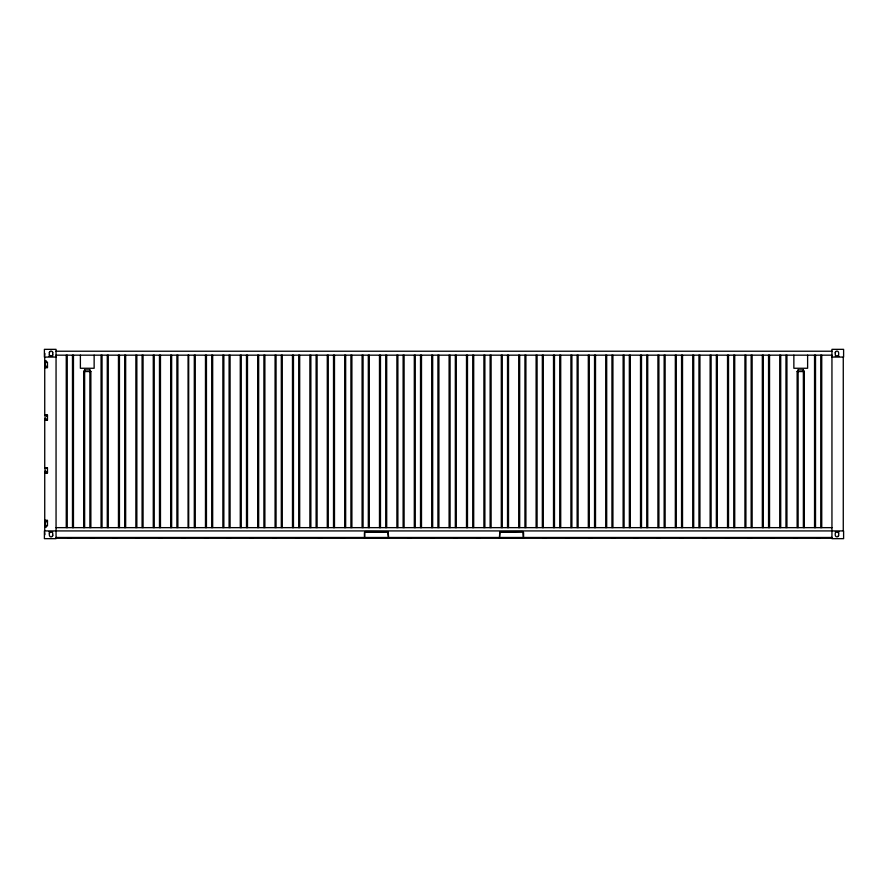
<?xml version="1.0" encoding="UTF-8"?>
<svg xmlns="http://www.w3.org/2000/svg" width="888" height="888" viewBox="0 0 888 888"><rect width="100%" height="100%" fill="white"/><g stroke="black" fill="none" stroke-linecap="round" stroke-linejoin="round"><path stroke-width="1.33" d="M44.888 353.513L44.755 355.611M44.755 532.567L44.888 534.665M46.809 366.045L46.742 366.344M46.809 471.695L46.742 471.983M46.476 367.066L47.464 366.378M46.476 472.705L47.464 472.016M83.661 527.65L83.661 371.539L84.638 369.896L89.877 369.896L90.865 371.539L90.865 527.65M797.135 527.65L797.135 371.539L798.123 369.896L803.363 369.896L804.339 371.539L804.339 527.65M56.055 351.226L831.945 351.226M56.055 355.167L831.945 355.167L831.945 357.076L843.6 357.076L843.6 349.339L831.945 349.339L831.945 538.661L843.6 538.661L843.6 530.924L44.4 530.924L44.4 538.661L56.055 538.661L56.055 349.339L44.4 349.339L44.4 357.076L56.055 357.076M48.785 356.321L52.681 356.321M835.319 356.321L839.216 356.321M45.144 360.839L46.276 360.839M47.175 362.471L44.733 362.315L47.464 362.149L47.464 367.554M44.888 367.066L47.464 367.066M44.733 367.388L47.464 367.388M44.733 367.554L47.175 367.654M83.661 371.539L90.865 371.539M797.135 371.539L804.339 371.539M44.888 415.295L47.464 415.295M47.464 415.984L46.476 415.295M44.733 418.57L46.043 418.57M44.888 419.88L47.175 419.88M44.888 468.12L47.175 468.12M44.733 471.395L46.043 471.395M44.888 472.705L47.464 472.705M44.733 520.446L47.175 520.346M44.733 520.612L47.464 520.612M44.888 520.934L47.464 520.934M47.464 521.622L46.476 520.934M44.888 525.529L47.175 525.529M44.733 525.785L46.043 525.785M44.733 525.851L47.464 525.851L47.464 520.446M45.144 527.161L46.276 527.161M56.055 527.65L831.945 527.65M48.785 531.679L52.681 531.679M835.319 531.679L839.216 531.679M56.055 537.484L364.413 537.484L364.413 532.567L365.39 531.579L388.034 531.657L388.644 537.484L499.356 537.484L499.966 531.657L522.61 531.579L523.587 532.567L523.587 537.484L831.945 537.484M67.721 537.806L70.996 537.806M90.52 537.806L93.795 537.806M113.32 537.806L116.594 537.806M136.108 537.806L139.383 537.806M158.908 537.806L162.182 537.806M181.707 537.806L184.982 537.806M204.506 537.806L207.781 537.806M227.295 537.806L230.569 537.806M250.094 537.806L253.369 537.806M272.894 537.806L276.168 537.806M295.693 537.806L298.967 537.806M318.481 537.806L321.767 537.806M341.281 537.806L344.555 537.806M364.413 537.806L388.644 537.806M408.169 537.806L411.444 537.806M430.969 537.806L434.243 537.806M453.757 537.806L457.031 537.806M476.556 537.806L479.831 537.806M499.356 537.806L523.587 537.806M543.112 537.806L546.386 537.806M565.911 537.806L569.186 537.806M588.711 537.806L591.985 537.806M611.499 537.806L614.785 537.806M634.298 537.806L637.573 537.806M657.098 537.806L660.372 537.806M679.897 537.806L683.172 537.806M702.697 537.806L705.971 537.806M725.485 537.806L728.759 537.806M748.284 537.806L751.559 537.806M771.084 537.806L774.358 537.806M793.883 537.806L797.158 537.806M816.671 537.806L819.957 537.806M56.055 538.139L831.945 538.139M46.742 416.017L46.809 416.306M46.742 521.656L46.809 521.955M843.267 357.076L843.267 530.924M821.744 355.167L821.744 527.65M820.756 355.167L820.756 527.65M815.517 355.167L815.517 527.65M814.54 355.167L814.54 527.65M807.614 355.167L807.614 368.265L793.861 368.265L793.861 355.167M803.363 369.896L803.363 527.65M798.123 369.896L798.123 527.65M786.935 355.167L786.935 527.65M785.958 355.167L785.958 527.65M780.719 355.167L780.719 527.65M779.731 355.167L779.731 527.65M769.541 355.167L769.541 527.65M768.553 355.167L768.553 527.65M763.314 355.167L763.314 527.65M762.337 355.167L762.337 527.65M752.136 355.167L752.136 527.65M751.148 355.167L751.148 527.65M745.909 355.167L745.909 527.65M744.932 355.167L744.932 527.65M734.731 355.167L734.731 527.65M733.754 355.167L733.754 527.65M728.515 355.167L728.515 527.65M727.527 355.167L727.527 527.65M717.338 355.167L717.338 527.65M716.35 355.167L716.35 527.65M711.11 355.167L711.11 527.65M710.123 355.167L710.123 527.65M699.933 355.167L699.933 527.65M698.945 355.167L698.945 527.65M693.706 355.167L693.706 527.65M692.729 355.167L692.729 527.65M682.528 355.167L682.528 527.65M681.551 355.167L681.551 527.65M676.301 355.167L676.301 527.65M675.324 355.167L675.324 527.65M665.123 355.167L665.123 527.65M664.146 355.167L664.146 527.65M658.907 355.167L658.907 527.65M657.919 355.167L657.919 527.65M647.729 355.167L647.729 527.65M646.742 355.167L646.742 527.65M641.502 355.167L641.502 527.65M640.514 355.167L640.514 527.65M630.325 355.167L630.325 527.65M629.337 355.167L629.337 527.65M624.098 355.167L624.098 527.65M623.121 355.167L623.121 527.65M612.92 355.167L612.92 527.65M611.943 355.167L611.943 527.65M606.693 355.167L606.693 527.65M605.716 355.167L605.716 527.65M595.515 355.167L595.515 527.65M594.538 355.167L594.538 527.65M589.299 355.167L589.299 527.65M588.311 355.167L588.311 527.65M578.121 355.167L578.121 527.65M577.133 355.167L577.133 527.65M571.894 355.167L571.894 527.65M570.906 355.167L570.906 527.65M560.716 355.167L560.716 527.65M559.729 355.167L559.729 527.65M554.489 355.167L554.489 527.65M553.513 355.167L553.513 527.65M543.312 355.167L543.312 527.65M542.335 355.167L542.335 527.65M537.085 355.167L537.085 527.65M536.108 355.167L536.108 527.65M525.907 355.167L525.907 527.65M524.93 355.167L524.93 527.65M519.691 355.167L519.691 527.65M518.703 355.167L518.703 527.65M508.513 355.167L508.513 527.65M507.525 355.167L507.525 527.65M502.286 355.167L502.286 527.65M501.298 355.167L501.298 527.65M491.108 355.167L491.108 527.65M490.121 355.167L490.121 527.65M484.881 355.167L484.881 527.65M483.905 355.167L483.905 527.65M473.704 355.167L473.704 527.65M472.727 355.167L472.727 527.65M467.488 355.167L467.488 527.65M466.5 355.167L466.5 527.65M456.299 355.167L456.299 527.65M455.322 355.167L455.322 527.65M450.083 355.167L450.083 527.65M449.095 355.167L449.095 527.65M438.905 355.167L438.905 527.65M437.917 355.167L437.917 527.65M432.678 355.167L432.678 527.65M431.701 355.167L431.701 527.65M421.5 355.167L421.5 527.65M420.512 355.167L420.512 527.65M415.273 355.167L415.273 527.65M414.296 355.167L414.296 527.65M404.096 355.167L404.096 527.65M403.119 355.167L403.119 527.65M397.88 355.167L397.88 527.65M396.892 355.167L396.892 527.65M386.702 355.167L386.702 527.65M385.714 355.167L385.714 527.65M380.475 355.167L380.475 527.65M379.487 355.167L379.487 527.65M369.297 355.167L369.297 527.65M368.309 355.167L368.309 527.65M363.07 355.167L363.07 527.65M362.093 355.167L362.093 527.65M351.892 355.167L351.892 527.65M350.915 355.167L350.915 527.65M345.665 355.167L345.665 527.65M344.688 355.167L344.688 527.65M334.487 355.167L334.487 527.65M333.511 355.167L333.511 527.65M328.271 355.167L328.271 527.65M327.284 355.167L327.284 527.65M317.094 355.167L317.094 527.65M316.106 355.167L316.106 527.65M310.867 355.167L310.867 527.65M309.879 355.167L309.879 527.65M299.689 355.167L299.689 527.65M298.701 355.167L298.701 527.65M293.462 355.167L293.462 527.65M292.485 355.167L292.485 527.65M282.284 355.167L282.284 527.65M281.307 355.167L281.307 527.65M276.057 355.167L276.057 527.65M275.08 355.167L275.08 527.65M264.879 355.167L264.879 527.65M263.903 355.167L263.903 527.65M258.663 355.167L258.663 527.65M257.675 355.167L257.675 527.65M247.486 355.167L247.486 527.65M246.498 355.167L246.498 527.65M241.259 355.167L241.259 527.65M240.271 355.167L240.271 527.65M230.081 355.167L230.081 527.65M229.093 355.167L229.093 527.65M223.854 355.167L223.854 527.65M222.877 355.167L222.877 527.65M212.676 355.167L212.676 527.65M211.699 355.167L211.699 527.65M206.449 355.167L206.449 527.65M205.472 355.167L205.472 527.65M195.271 355.167L195.271 527.65M194.294 355.167L194.294 527.65M188.689 355.167L188.689 527.65M188.067 355.167L188.067 527.65M177.878 355.167L177.878 527.65M176.89 355.167L176.89 527.65M171.65 355.167L171.65 527.65M170.663 355.167L170.663 527.65M160.473 355.167L160.473 527.65M159.485 355.167L159.485 527.65M154.246 355.167L154.246 527.65M153.269 355.167L153.269 527.65M143.068 355.167L143.068 527.65M142.091 355.167L142.091 527.65M136.852 355.167L136.852 527.65M135.864 355.167L135.864 527.65M125.663 355.167L125.663 527.65M124.686 355.167L124.686 527.65M119.447 355.167L119.447 527.65M118.459 355.167L118.459 527.65M108.269 355.167L108.269 527.65M107.282 355.167L107.282 527.65M102.042 355.167L102.042 527.65M101.066 355.167L101.066 527.65M94.139 355.167L94.139 368.265L80.386 368.265L80.386 355.167M89.877 369.896L89.877 527.65M84.638 369.896L84.638 527.65M73.46 355.167L73.46 527.65M72.483 355.167L72.483 527.65M67.244 355.167L67.244 527.65M66.256 355.167L66.256 527.65M47.131 366.566L47.131 367.554M47.131 520.446L47.131 521.434M47.031 366.566L47.031 367.221M47.031 520.779L47.031 521.434M45.055 362.226L45.055 367.765M45.055 414.896L45.055 420.435M45.055 467.565L45.055 473.104M45.055 520.235L45.055 525.774M44.733 357.076L44.733 414.974L47.464 414.974L47.464 420.213L44.733 420.213L44.733 467.787L47.464 467.787L47.464 473.026L44.733 473.026L44.733 530.924M52.725 535.22A1.665 1.665 0 0 1 49.606 536.052A5.239 5.239 0 0 1 49.606 532.523M49.384 533.355A1.665 1.665 0 0 1 52.492 532.523A5.239 5.239 0 0 1 52.492 536.052M838.616 533.355A1.665 1.665 0 0 0 835.508 532.523A5.239 5.239 0 0 0 835.508 536.052A1.665 1.665 0 0 0 838.616 535.22M838.394 532.523A5.239 5.239 0 0 1 838.394 536.052M49.384 352.78A1.665 1.665 0 0 1 51.049 351.104A1.665 1.665 0 0 1 52.725 352.78M49.606 355.478A5.239 5.239 0 0 1 49.606 351.948M52.725 354.645A1.665 1.665 0 0 1 51.049 356.321A1.665 1.665 0 0 1 49.384 354.645M52.492 351.948A5.239 5.239 0 0 1 52.492 355.478M835.275 352.78A1.665 1.665 0 0 1 838.394 351.948A5.239 5.239 0 0 1 838.394 355.478A1.665 1.665 0 0 1 835.508 355.478A5.239 5.239 0 0 1 835.508 351.948M364.79 532.312L364.735 537.484L388.322 537.484L387.912 531.956L364.79 532.312M499.733 532.312L499.678 537.484L523.265 537.484L522.866 531.956L499.733 532.312"/></g></svg>
